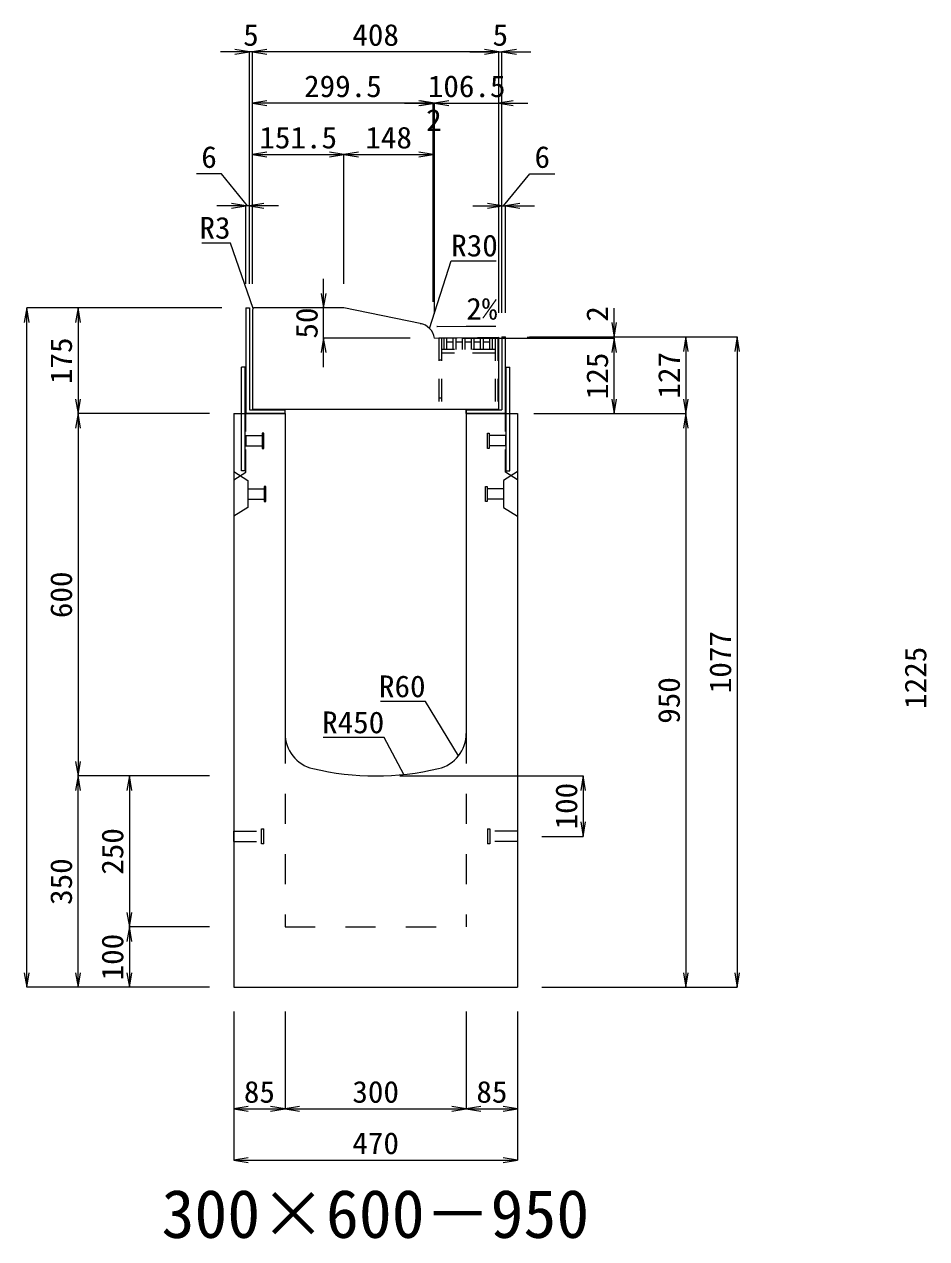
# Model space of a CAD drawing. Units: millimetres at full size. Extents: x -1809 to 57027, y -20349 to 17321.
# Drawn here: x 6318 to 7813, y -15012 to -13001 of the extents above; entities that cross this region are included whole.
import ezdxf
from ezdxf.enums import TextEntityAlignment as Align

# ---------------------------------------------------------------- set-up
doc = ezdxf.new("R2010")
doc.units = ezdxf.units.MM
doc.header["$LTSCALE"] = 50
for name, pattern in [('USER1', [2, 1, -1]), ('USER2', [1.35, 0.75, -0.6]), ('USER3', [1.35, 0.75, -0.6])]:
    doc.linetypes.add(name, pattern=pattern)
for name, color, linetype, lineweight in [('インサート', 3, 'USER2', 9), ('受枠', 3, 'Continuous', 5), ('寸法線', 7, 'Continuous', 13), ('引出線', 4, 'Continuous', 13), ('本体', 2, 'Continuous', 13), ('補助線', 8, 'Continuous', 13), ('ｸﾞﾚｰﾁﾝｸﾞ', 7, 'USER3', 9)]:
    doc.layers.add(name, color=color, linetype=linetype, lineweight=lineweight)
doc.layers.add('文字', color=7, linetype='Continuous')
doc.styles.add('ＭＳ 明朝', font='')
doc.styles.get('ＭＳ 明朝').set_extended_font_data('MS Mincho')

# ---------------------------------------------------------------- blocks, each defined once
blk = doc.blocks.new('open_arrow')
at = {"color": 0, "linetype": 'Continuous', "lineweight": -2}
blk.add_lwpolyline([(7.5, 1.25), (0, 0), (7.5, -1.25)], dxfattribs=at)

msp = doc.modelspace()

# ---------------------------------------------------------------- linework, layer by layer
at = {"layer": 'インサート'}
for p, q in [((6685, -13682.55), (6712, -13682.55)), ((6685, -13682.55), (6685, -13699.55)), ((6715, -13678.55), (6712, -13678.55)), ((6712, -13678.55), (6712, -13703.55)), ((6715, -13703.55), (6715, -13678.55)), ((7085, -13678.55), (7088, -13678.55)), ((7085, -13703.55), (7085, -13678.55)), ((7088, -13678.55), (7088, -13703.55)), ((7115, -13682.55), (7088, -13682.55)), ((7115, -13682.55), (7115, -13699.55)), ((6685, -13699.55), (6712, -13699.55)), ((6712, -13703.55), (6715, -13703.55)), ((7088, -13703.55), (7085, -13703.55)), ((7115, -13699.55), (7088, -13699.55)), ((6688.2, -13770.55), (6715.2, -13770.55)), ((6688.2, -13770.55), (6688.2, -13787.55)), ((6718.2, -13766.55), (6715.2, -13766.55)), ((6715.2, -13766.55), (6715.2, -13791.55)), ((6718.2, -13791.55), (6718.2, -13766.55)), ((7081.8, -13766.55), (7084.8, -13766.55)), ((7081.8, -13791.55), (7081.8, -13766.55)), ((7084.8, -13766.55), (7084.8, -13791.55)), ((7111.8, -13770.55), (7084.8, -13770.55)), ((7111.8, -13770.55), (7111.8, -13787.55)), ((6688.2, -13787.55), (6715.2, -13787.55)), ((6715.2, -13791.55), (6718.2, -13791.55)), ((7084.8, -13791.55), (7081.8, -13791.55)), ((7111.8, -13787.55), (7084.8, -13787.55)), ((6665, -14337.55), (6711, -14337.55)), ((6665, -14354.55), (6665, -14337.55)), ((6711, -14358.55), (6711, -14333.55)), ((6711, -14333.55), (6715, -14333.55)), ((6715, -14358.55), (6715, -14333.55)), ((7085, -14333.55), (7089, -14333.55)), ((7085, -14333.55), (7085, -14358.55)), ((7089, -14333.55), (7089, -14358.55)), ((7135, -14337.55), (7089, -14337.55)), ((7135, -14337.55), (7135, -14354.55)), ((6665, -14354.55), (6711, -14354.55)), ((6715, -14358.55), (6711, -14358.55)), ((7089, -14358.55), (7085, -14358.55)), ((7135, -14354.55), (7089, -14354.55))]:
    msp.add_line(p, q, dxfattribs=at)
at = {"layer": '受枠'}
for p, q in [((6685, -13471.05), (6685, -13646.05)), ((6685, -13471.05), (6691, -13471.05)), ((6685, -13471.05), (6691, -13471.05)), ((6691, -13471.05), (6691, -13640.05)), ((7109, -13519.06), (7109, -13640.05)), ((7109, -13519.06), (7115, -13519.06)), ((7115, -13646.05), (7115, -13519.06)), ((6678, -13741.05), (6678, -13569.06)), ((6684, -13569.06), (6678, -13569.06)), ((6684, -13741.05), (6684, -13569.06)), ((7116, -13741.05), (7116, -13569.06)), ((7116, -13569.06), (7122, -13569.06)), ((7122, -13741.05), (7122, -13569.06)), ((6750, -13646.05), (6685, -13646.05)), ((6691, -13640.05), (6750, -13640.05)), ((6750, -13646.05), (6750, -13640.05)), ((7050, -13640.05), (7050, -13646.05)), ((7050, -13640.05), (7109, -13640.05)), ((7050, -13646.05), (7050, -13640.05)), ((7115, -13646.05), (7050, -13646.05)), ((6684, -13741.05), (6678, -13741.05)), ((7116, -13741.05), (7122, -13741.05))]:
    msp.add_line(p, q, dxfattribs=at)
at = {"layer": '寸法線'}
for p, q in [((6744, -13046.93), (6643, -13046.93)), ((6691, -13431.03), (6691, -13046.93)), ((6696, -13431.03), (6696, -13046.93)), ((7104, -13046.93), (6696, -13046.93)), ((6696, -13431.03), (6696, -13046.93)), ((7056, -13046.93), (7157, -13046.93)), ((7104, -13479.23), (7104, -13046.93)), ((7104, -13479.23), (7104, -13046.93)), ((7109, -13479.04), (7109, -13046.93)), ((6995.51, -13131.93), (6696, -13131.93)), ((6696, -13431.03), (6696, -13131.93)), ((6947.51, -13131.93), (7045.44, -13131.93)), ((6949.44, -13131.93), (7152, -13131.93)), ((6995.51, -13461.09), (6995.51, -13131.93)), ((6995.51, -13461.09), (6995.51, -13131.93)), ((6997.44, -13481.08), (6997.44, -13131.93)), ((6997.44, -13481.08), (6997.44, -13131.93)), ((7104, -13479.23), (7104, -13131.93)), ((6696, -13216.93), (6847.5, -13216.93)), ((6696, -13431.03), (6696, -13216.93)), ((6847.5, -13431.03), (6847.5, -13216.93)), ((6847.5, -13216.93), (6995.51, -13216.93)), ((6847.5, -13431.03), (6847.5, -13216.93)), ((6995.51, -13461.09), (6995.51, -13216.93)), ((6644.67, -13249.13), (6603.44, -13249.13)), ((6688, -13301.93), (6644.67, -13249.13)), ((7112, -13301.93), (7155.33, -13249.13)), ((7155.33, -13249.13), (7196.56, -13249.13)), ((6739, -13301.93), (6637, -13301.93)), ((6685, -13431.03), (6685, -13301.93)), ((6691, -13431.03), (6691, -13301.93)), ((7061, -13301.93), (7163, -13301.93)), ((7109, -13479.04), (7109, -13301.93)), ((7115, -13479.04), (7115, -13301.93)), ((6813.83, -13569.11), (6813.83, -13423.05)), ((6322.06, -14596.05), (6322.06, -13471.05)), ((6644.98, -13471.05), (6322.06, -13471.05)), ((6407.06, -13471.05), (6407.06, -13646.05)), ((6644.98, -13471.05), (6407.06, -13471.05)), ((6813.83, -13471.05), (6807.48, -13471.05)), ((7294.94, -13569.1), (7294.94, -13471.25)), ((6957.42, -13521.11), (6813.83, -13521.11)), ((7044.46, -13521.1), (7294.94, -13521.1)), ((7044.46, -13521.1), (7294.94, -13521.1)), ((7151.02, -13519.25), (7294.94, -13519.25)), ((7155.02, -13519.06), (7413.78, -13519.06)), ((7155.02, -13519.06), (7498.78, -13519.06)), ((7294.94, -13646.05), (7294.94, -13521.1)), ((7413.78, -13519.06), (7413.78, -13646.05)), ((7498.78, -13519.06), (7498.78, -14596.05)), ((6624.98, -13646.05), (6407.06, -13646.05)), ((6407.06, -13646.05), (6407.06, -14246.05)), ((6624.98, -13646.05), (6407.06, -13646.05)), ((7162.02, -13646.05), (7294.94, -13646.05)), ((7175.02, -13646.05), (7413.78, -13646.05)), ((7175.02, -13646.05), (7413.78, -13646.05)), ((7413.78, -13646.05), (7413.78, -14596.05)), ((6624.98, -14246.05), (6407.06, -14246.05)), ((6407.06, -14596.05), (6407.06, -14246.05)), ((6624.98, -14246.05), (6407.06, -14246.05)), ((6492.06, -14246.05), (6492.06, -14496.05)), ((6624.98, -14246.05), (6492.06, -14246.05)), ((6940.02, -14246.05), (7243.78, -14246.05)), ((7243.78, -14246.05), (7243.78, -14346.05)), ((7175.02, -14346.05), (7243.78, -14346.05)), ((6624.98, -14496.05), (6492.06, -14496.05)), ((6492.06, -14496.05), (6492.06, -14596.05)), ((6624.98, -14496.05), (6492.06, -14496.05)), ((6624.98, -14596.05), (6322.06, -14596.05)), ((6624.98, -14596.05), (6407.06, -14596.05)), ((6624.98, -14596.05), (6492.06, -14596.05)), ((7175.02, -14596.05), (7413.78, -14596.05)), ((7175.02, -14596.05), (7498.78, -14596.05)), ((6665, -14636.07), (6665, -14797.21)), ((6665, -14636.07), (6665, -14882.21)), ((6750, -14636.07), (6750, -14797.21)), ((6750, -14636.07), (6750, -14797.21)), ((7050, -14636.07), (7050, -14797.21)), ((7050, -14636.07), (7050, -14797.21)), ((7135, -14636.07), (7135, -14797.21)), ((7135, -14636.07), (7135, -14882.21)), ((6665, -14797.21), (6750, -14797.21)), ((6750, -14797.21), (7050, -14797.21)), ((7050, -14797.21), (7135, -14797.21)), ((6665, -14882.21), (7135, -14882.21))]:
    msp.add_line(p, q, dxfattribs=at)
at = {"layer": '引出線'}
for points in [[(6696.88, -13471.93), (6659.65, -13363.53), (6611.92, -13363.53)], [(6989.42, -13505.21), (7025.11, -13392.88), (7099.79, -13392.88)], [(7001.31, -13501.75), (7050.05, -13501.21), (7098.81, -13501.21)], [(7037.07, -14212.74), (6982.66, -14122.84), (6907.98, -14122.84)], [(6946.44, -14243.65), (6914.22, -14182.51), (6813.21, -14182.51)]]:
    msp.add_lwpolyline(points, dxfattribs=at)
at = {"layer": '本体', "lineweight": 20}
for p, q in [((6847.5, -13471.05), (6698.95, -13471.05)), ((6973.81, -13496.66), (6847.5, -13471.05)), ((6696, -13474.05), (6696, -13639.05)), ((6997.44, -13521.1), (7104, -13519.25)), ((7104, -13639.05), (7104, -13519.25)), ((7104, -13639.05), (6696, -13639.05))]:
    msp.add_line(p, q, dxfattribs=at)
at = {"layer": '本体'}
for p, q in [((6665, -13646.05), (6665, -14596.05)), ((6665, -13646.05), (6750, -13646.05)), ((6750, -13646.05), (6750, -14175.53)), ((7050, -13646.05), (7050, -14175.53)), ((7050, -13646.05), (7135, -13646.05)), ((7135, -13646.05), (7135, -14596.05)), ((6665, -14596.05), (7135, -14596.05))]:
    msp.add_line(p, q, dxfattribs=at)
at = {"layer": '本体', "linetype": 'USER2', "lineweight": 9}
for p, q in [((6685, -13743.05), (6685, -13646.05)), ((7115, -13743.05), (7115, -13646.05)), ((6665, -13755.55), (6685, -13743.05)), ((7135, -13755.55), (7115, -13743.05))]:
    msp.add_line(p, q, dxfattribs=at)
at = {"layer": '本体', "lineweight": 9}
for p, q in [((6665, -13742.05), (6688.2, -13756.55)), ((7134.58, -13742.31), (7111.8, -13756.55)), ((6688.2, -13756.55), (6688.2, -13801.55)), ((7111.8, -13756.55), (7111.8, -13801.55)), ((6688.2, -13801.55), (6665, -13816.05)), ((7111.8, -13801.55), (7135, -13816.05))]:
    msp.add_line(p, q, dxfattribs=at)
at = {"layer": '本体', "linetype": 'USER1', "lineweight": 15}
for p, q in [((6750, -14175.53), (6750, -14496.05)), ((7050, -14175.53), (7050, -14496.05)), ((6750, -14496.05), (7050, -14496.05))]:
    msp.add_line(p, q, dxfattribs=at)
at = {"layer": '本体', "lineweight": 20}
for centre, radius, start, end in [((6699, -13474.05), 3, 90, 180), ((6967.85, -13526.06), 30, 9.51572, 78.54145)]:
    msp.add_arc(centre, radius, start, end, dxfattribs=at)
at = {"layer": '本体'}
for centre, radius, start, end in [((6810, -14175.53), 60, 180, 256.65764), ((6990, -14175.53), 60, 283.34236, 0), ((6900, -13796.05), 450, 256.65764, 283.34236)]:
    msp.add_arc(centre, radius, start, end, dxfattribs=at)
at = {"layer": '補助線'}
msp.add_line((6973.82, -13496.71), (6975.55, -13497.06), dxfattribs=at)
at = {"layer": 'ｸﾞﾚｰﾁﾝｸﾞ', "linetype": 'USER2', "lineweight": 5}
for p, q in [((7102.5, -13521.05), (7004.5, -13521.05)), ((7004.5, -13521.05), (7004.5, -13639.05)), ((7009, -13521.05), (7009, -13639.05)), ((7013.5, -13540.05), (7013.5, -13521.05)), ((7018, -13540.05), (7018, -13521.05)), ((7018, -13527.05), (7028.6, -13527.05)), ((7028.6, -13540.05), (7028.6, -13521.05)), ((7033.1, -13540.05), (7033.1, -13521.05)), ((7033.1, -13527.05), (7043.7, -13527.05)), ((7043.7, -13540.05), (7043.7, -13521.05)), ((7048.2, -13540.05), (7048.2, -13521.05)), ((7048.2, -13527.05), (7058.8, -13527.05)), ((7058.8, -13540.05), (7058.8, -13521.05)), ((7063.3, -13540.05), (7063.3, -13521.05)), ((7063.3, -13527.05), (7073.9, -13527.05)), ((7073.9, -13540.05), (7073.9, -13521.05)), ((7078.4, -13540.05), (7078.4, -13521.05)), ((7078.4, -13527.05), (7089, -13527.05)), ((7089, -13540.05), (7089, -13521.05)), ((7093.5, -13540.05), (7093.5, -13521.05)), ((7098, -13521.05), (7098, -13639.05)), ((7102.5, -13521.05), (7102.5, -13639.05)), ((7098, -13540.05), (7009, -13540.05)), ((7098, -13546.05), (7009, -13546.05)), ((7009, -13557.55), (7004.5, -13557.55)), ((7009, -13620.55), (7004.5, -13620.55))]:
    msp.add_line(p, q, dxfattribs=at)

# ---------------------------------------------------------------- block references
at = {"layer": '寸法線', "xscale": 3.2, "yscale": 3.2}
for p, rotation in [((6691, -13046.93), 180), ((7104, -13046.93), 180), ((7104, -13046.93), 180), ((6995.51, -13131.93), 180), ((6995.51, -13131.93), 180), ((6997.44, -13131.93), 180), ((6847.5, -13216.93), 180), ((6995.51, -13216.93), 180), ((6685, -13301.93), 180), ((7109, -13301.93), 180), ((6813.83, -13471.05), 90), ((6322.06, -13471.05), 270), ((6407.06, -13471.05), 270), ((7294.94, -13519.25), 90), ((6813.83, -13521.11), 270), ((7294.94, -13521.1), 270), ((7294.94, -13521.1), 270), ((7413.78, -13519.06), 270), ((7498.78, -13519.06), 270), ((6407.06, -13646.05), 90), ((7294.94, -13646.05), 90), ((7413.78, -13646.05), 90), ((6407.06, -13646.05), 270), ((7413.78, -13646.05), 270), ((6407.06, -14246.05), 90), ((6407.06, -14246.05), 270), ((6492.06, -14246.05), 270), ((7243.78, -14246.05), 270), ((7243.78, -14346.05), 90), ((6492.06, -14496.05), 90), ((6492.06, -14496.05), 270), ((6322.06, -14596.05), 90), ((6407.06, -14596.05), 90), ((6492.06, -14596.05), 90), ((7413.78, -14596.05), 90), ((7498.78, -14596.05), 90), ((6750, -14797.21), 180), ((7050, -14797.21), 180), ((7135, -14797.21), 180), ((7135, -14882.21), 180)]:
    msp.add_blockref('open_arrow', p, dxfattribs=dict(at, rotation=rotation))
for p in [(6696, -13046.93), (6696, -13046.93), (7109, -13046.93), (6696, -13131.93), (6997.44, -13131.93), (7104, -13131.93), (6696, -13216.93), (6847.5, -13216.93), (6691, -13301.93), (7115, -13301.93), (6665, -14797.21), (6750, -14797.21), (7050, -14797.21), (6665, -14882.21)]:
    msp.add_blockref('open_arrow', p, dxfattribs=at)
at = {"layer": '引出線', "xscale": 0.0533, "yscale": 0.0533}
for p, rotation in [((6696.88, -13471.93), 109), ((6989.42, -13505.21), 72.4), ((7001.31, -13501.75), 0.6), ((7037.07, -14212.74), 121.2), ((6946.44, -14243.65), 117.8)]:
    msp.add_blockref('open_arrow', p, dxfattribs=dict(at, rotation=rotation))

# ---------------------------------------------------------------- texts
at = {"layer": '寸法線', "style": 'ＭＳ 明朝', "width": 1.05}
for s, p in [('5', (6693.5, -13018.91)), ('408', (6900, -13018.91)), ('5', (7106.5, -13018.91)), ('299.5', (6845.75, -13103.91)), ('106.5', (7050.72, -13103.91)), ('2', (6996.47, -13159.95)), ('151.5', (6771.75, -13188.91)), ('148', (6921.5, -13188.91)), ('6', (6624.05, -13221.11)), ('6', (7175.95, -13221.11)), ('85', (6707.5, -14769.19)), ('300', (6900, -14769.19)), ('85', (7092.5, -14769.19)), ('470', (6900, -14854.19))]:
    msp.add_text(s, height=36.03, dxfattribs=at).set_placement(p, align=Align.MIDDLE_CENTER)
for s, p in [('50', (6785.81, -13496.08)), ('2', (7266.92, -13480.99)), ('175', (6379.04, -13558.55)), ('125', (7266.92, -13583.58)), ('127', (7385.76, -13582.56)), ('600', (6379.04, -13946.05)), ('1077', (7470.76, -14057.56)), ('1225', (7794.04, -14083.55)), ('950', (7385.76, -14121.05)), ('100', (7215.76, -14296.05)), ('250', (6464.04, -14371.05)), ('350', (6379.04, -14421.05)), ('100', (6464.04, -14546.05))]:
    msp.add_text(s, height=36.03, rotation=90, dxfattribs=at).set_placement(p, align=Align.MIDDLE_CENTER)
at = {"layer": '引出線', "style": 'ＭＳ 明朝', "width": 1.05}
for s, p in [('R3', (6659.65, -13320.33)), ('R60', (6982.66, -14079.64)), ('R450', (6914.22, -14139.31))]:
    msp.add_text(s, height=36.03, dxfattribs=at).set_placement(p, align=Align.TOP_RIGHT)
for s, p in [('R30', (7025.11, -13349.68)), ('2%', (7050.05, -13454.3))]:
    msp.add_text(s, height=36.03, dxfattribs=at).set_placement(p, align=Align.TOP_LEFT)
at = {"layer": '文字', "style": 'ＭＳ 明朝'}
msp.add_text('300×600－950', height=80.06, dxfattribs=at).set_placement((6899.52, -14971.03), align=Align.MIDDLE_CENTER)

doc.saveas('drawing.dxf')
